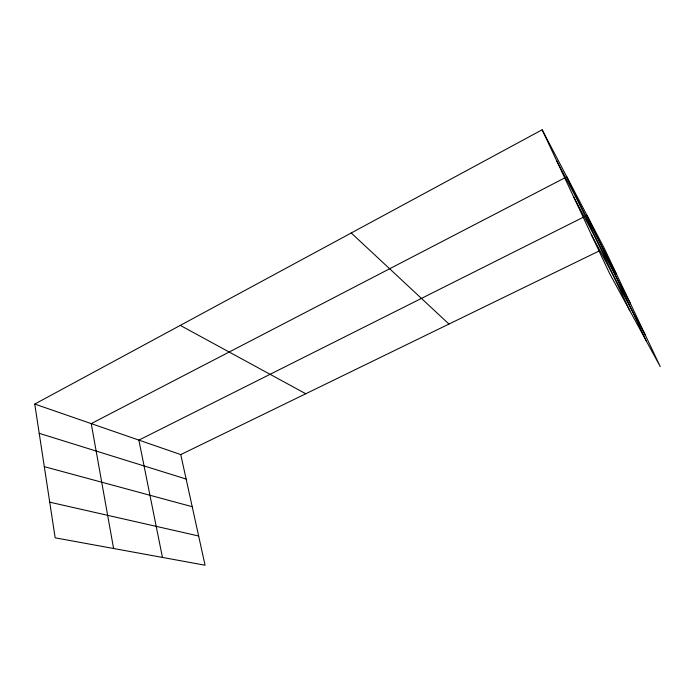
<?xml version="1.0" encoding="UTF-8"?>
<svg xmlns="http://www.w3.org/2000/svg" width="695" height="695" viewBox="0 0 695 695"><rect width="100%" height="100%" fill="white"/><g stroke="black" fill="none" stroke-linecap="round" stroke-linejoin="round"><path stroke-width="1.04" d="M34.75 404.064L180.761 454.599L205.068 565.217L55.166 537.826L34.75 404.064L542.135 129.783L604.355 248.428L660.25 366.621L609.541 273.378L542.135 129.783M583.14 217.318L138.878 440.109L162.448 557.433M585.077 216.345L587.014 215.372L646.307 340.976M180.761 454.599L599.481 250.799M49.719 502.172L198.648 536.001M44.306 466.658L192.211 506.707M39.215 433.324L186.13 479.029M180.283 325.39L305.783 393.752M351.236 232.981L448.97 324.061M591.375 234.675L645.377 335.181M573.427 196.442L630.547 303.819M556.712 160.823L616.604 274.334M629.861 310.743L566.807 176.825L91.236 423.611L113.589 548.503"/></g></svg>
